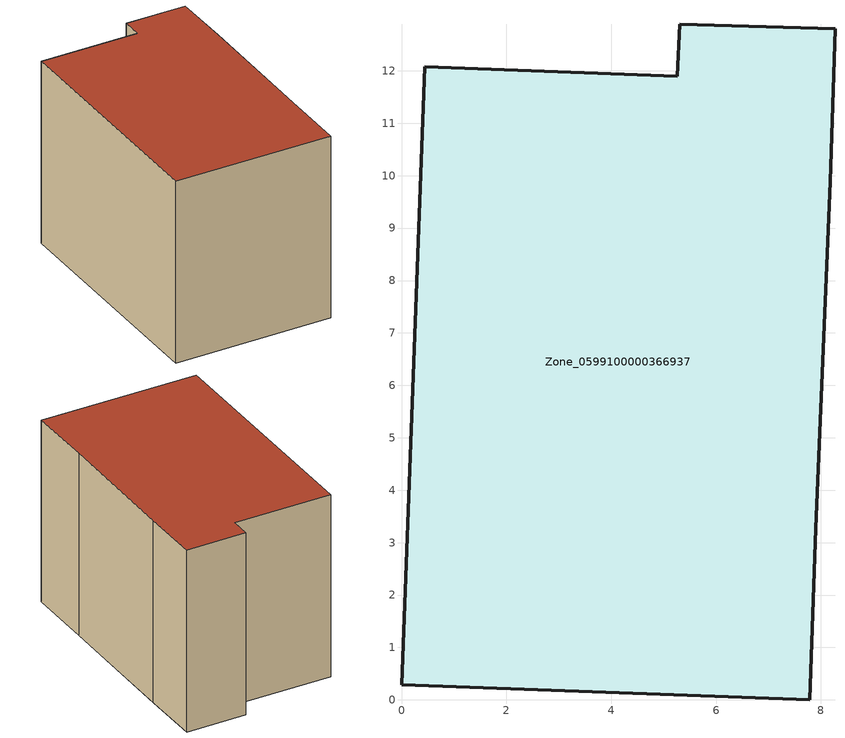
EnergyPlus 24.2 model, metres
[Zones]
Zone_0599100000366937
 floor ground (C_G): 7.91,3.27 7.78,0 0,0.29 0.44,12.08 5.26,11.9 5.31,12.89 8.27,12.8 8.18,9.88 z0
 wall outside (C_F): 8.27,12.8 5.31,12.89 5.26,11.9 0.44,12.08 0,0.29 7.78,0 7.91,3.27 8.18,9.88 8.27,12.8 z0:9.21
 roof outside (C_R): 7.78,0 7.91,3.27 8.18,9.88 8.27,12.8 5.31,12.89 5.26,11.9 0.44,12.08 0,0.29 z9.21
[BUILDING]
Pand.0599100000366937: North Axis=0; Terrain=City; Loads Convergence Tolerance Value=0.04; Temperature Convergence Tolerance Value=0.4; Solar Distribution=FullExterior; Maximum Number of Warmup Days=25; Minimum Number of Warmup Days=1
[Site:Location]
Rotterdam.The.Hague.AP_ZH_NLD Design_Conditions: Latitude=51.96; Longitude=4.45; Time Zone=1; Elevation=-4.5
[SITE:GROUNDTEMPERATURE:BUILDINGSURFACE]
18, 18, 18, 18, 18, 18, 18, 18, 18, 18, 18, 18
[MATERIAL] Thermal Absorptance=0.9; Solar Absorptance=0.7; Visible Absorptance=0.7
Name | Roughness | Thickness | Conductivity | Density | Specific Heat
G.TC.1992-2005 | MediumSmooth | 0.15 | 0.06 | 540 | 1210
F.TC.1992-2005 | Rough | 0.3 | 0.12 | 1920 | 840
R.TC.1992-2005 | MediumRough | 0.2 | 0.08 | 1500 | 1000
[CONSTRUCTION]
C_G: G.TC.1992-2005
C_F: F.TC.1992-2005
C_R: R.TC.1992-2005
[ZONE]
Zone_0599100000366937: Type=1; Multiplier=1; Ceiling Height=Autocalculate; Volume=Autocalculate; Floor Area=autocalculate; Part of Total Floor Area=Yes
[ZONEINFILTRATION:DESIGNFLOWRATE]
Infil_Zone_0599100000366937: Zone or ZoneList or Space or SpaceList=Zone_0599100000366937; Schedule=AlwaysOn; Design Flow Rate Calculation Method=Flow/Area; Flow Rate per Floor Area=0.0015; Constant Term Coefficient=1; Temperature Term Coefficient=0; Velocity Term Coefficient=0; Velocity Squared Term Coefficient=0
[HVACTEMPLATE:ZONE:IDEALLOADSAIRSYSTEM]
Zone_0599100000366937: Maximum Heating Supply Air Temperature=50; Minimum Cooling Supply Air Temperature=13; Maximum Heating Supply Air Humidity Ratio=0.0156; Minimum Cooling Supply Air Humidity Ratio=0.0077; Heating Limit=NoLimit; Cooling Limit=NoLimit; Dehumidification Control Type=ConstantSensibleHeatRatio; Cooling Sensible Heat Ratio=0.7; Dehumidification Setpoint=60; Humidification Control Type=None; Humidification Setpoint=30; Outdoor Air Method=None; Outdoor Air Flow Rate per Person=0.00944; Outdoor Air Flow Rate per Zone Floor Area=0; Outdoor Air Flow Rate per Zone=0; Demand Controlled Ventilation Type=None; Outdoor Air Economizer Type=NoEconomizer; Heat Recovery Type=None; Sensible Heat Recovery Effectiveness=0.7; Latent Heat Recovery Effectiveness=0.65
[ZONECONTROL:THERMOSTAT]
ThermostatControl_Zone_0599100000366937: Zone or ZoneList=Zone_0599100000366937; Control Type Schedule=DualSetpointControlType; Control 1=Thermostat_Zone_0599100000366937; Temperature Difference Between Cutout And Setpoint=0
[THERMOSTATSETPOINT:DUALSETPOINT]
Thermostat_Zone_0599100000366937: Heating Setpoint Temperature Schedule=HeatingSetpoint_Zone_0599100000366937; Cooling Setpoint Temperature Schedule=CoolingSetpoint_Zone_0599100000366937
[SCHEDULE:COMPACT]
HeatingSetpoint_Zone_0599100000366937: Through: 12/31, For: AllDays, Until: 24:00, 21
CoolingSetpoint_Zone_0599100000366937: Through: 12/31, For: AllDays, Until: 24:00, 24
DualSetpointControlType: Through: 12/31, For: AllDays, Until: 24:00, 4
AlwaysOn: Through: 12/31, For: AllDays, Until: 24:00, 1
